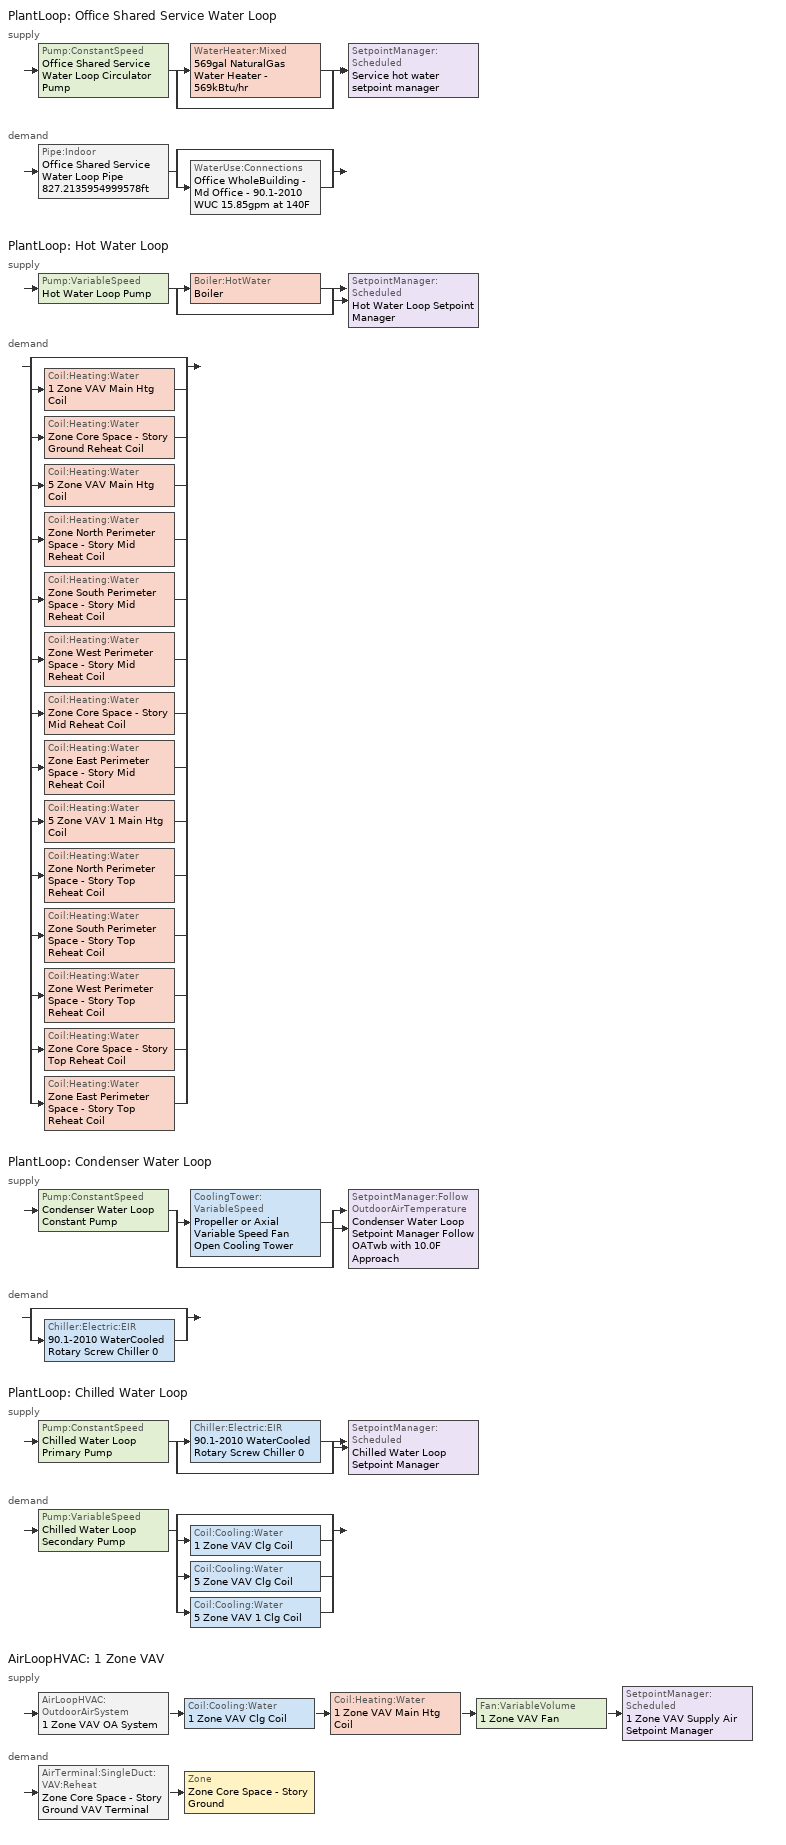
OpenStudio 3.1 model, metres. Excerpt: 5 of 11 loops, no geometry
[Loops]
PlantLoop 'Office Shared Service Water Loop'
 supply: Pump:ConstantSpeed 'Office Shared Service Water Loop Circulator Pump' > split
  | WaterHeater:Mixed '569gal NaturalGas Water Heater - 569kBtu/hr'
  | bypass
  join > SetpointManager:Scheduled 'Service hot water setpoint manager'
 demand: Pipe:Indoor 'Office Shared Service Water Loop Pipe 827.2135954999578ft' > split
  | bypass
  | WaterUse:Connections 'Office WholeBuilding - Md Office - 90.1-2010 WUC 15.85gpm at 140F'
PlantLoop 'Hot Water Loop'
 supply: Pump:VariableSpeed 'Hot Water Loop Pump' > split
  | Boiler:HotWater 'Boiler'
  | bypass
  join > SetpointManager:Scheduled 'Hot Water Loop Setpoint Manager'
 demand: split
  | bypass
  | Coil:Heating:Water '1 Zone VAV Main Htg Coil'
  | Coil:Heating:Water 'Zone Core Space - Story Ground Reheat Coil'
  | Coil:Heating:Water '5 Zone VAV Main Htg Coil'
  | Coil:Heating:Water 'Zone North Perimeter Space - Story Mid Reheat Coil'
  | Coil:Heating:Water 'Zone South Perimeter Space - Story Mid Reheat Coil'
  | Coil:Heating:Water 'Zone West Perimeter Space - Story Mid Reheat Coil'
  | Coil:Heating:Water 'Zone Core Space - Story Mid Reheat Coil'
  | Coil:Heating:Water 'Zone East Perimeter Space - Story Mid Reheat Coil'
  | Coil:Heating:Water '5 Zone VAV 1 Main Htg Coil'
  | Coil:Heating:Water 'Zone North Perimeter Space - Story Top Reheat Coil'
  | Coil:Heating:Water 'Zone South Perimeter Space - Story Top Reheat Coil'
  | Coil:Heating:Water 'Zone West Perimeter Space - Story Top Reheat Coil'
  | Coil:Heating:Water 'Zone Core Space - Story Top Reheat Coil'
  | Coil:Heating:Water 'Zone East Perimeter Space - Story Top Reheat Coil'
PlantLoop 'Condenser Water Loop'
 supply: Pump:ConstantSpeed 'Condenser Water Loop Constant Pump' > split
  | CoolingTower:VariableSpeed 'Propeller or Axial Variable Speed Fan Open Cooling Tower'
  | bypass
  join > SetpointManager:FollowOutdoorAirTemperature 'Condenser Water Loop Setpoint Manager Follow OATwb with 10.0F Approach'
 demand: split
  | bypass
  | Chiller:Electric:EIR '90.1-2010 WaterCooled  Rotary Screw Chiller 0'
PlantLoop 'Chilled Water Loop'
 supply: Pump:ConstantSpeed 'Chilled Water Loop Primary Pump' > split
  | Chiller:Electric:EIR '90.1-2010 WaterCooled  Rotary Screw Chiller 0'
  | bypass
  join > SetpointManager:Scheduled 'Chilled Water Loop Setpoint Manager'
 demand: Pump:VariableSpeed 'Chilled Water Loop Secondary Pump' > split
  | bypass
  | Coil:Cooling:Water '1 Zone VAV Clg Coil'
  | Coil:Cooling:Water '5 Zone VAV Clg Coil'
  | Coil:Cooling:Water '5 Zone VAV 1 Clg Coil'
AirLoopHVAC '1 Zone VAV'
 supply: AirLoopHVAC:OutdoorAirSystem '1 Zone VAV OA System' > Coil:Cooling:Water '1 Zone VAV Clg Coil' > Coil:Heating:Water '1 Zone VAV Main Htg Coil' > Fan:VariableVolume '1 Zone VAV Fan' > SetpointManager:Scheduled '1 Zone VAV Supply Air Setpoint Manager'
 demand: AirTerminal:SingleDuct:VAV:Reheat 'Zone Core Space - Story Ground VAV Terminal' > Zone 'Zone Core Space - Story Ground'
[Construction]
Copper pipe 0.75in type L with 0.5in fiberglass batt: Fiberglass batt 0.5in, Copper pipe 0.75in type L
[Material] Roughness=Smooth; Thermal Absorptance=0.9; Solar Absorptance=0.7; Visible Absorptance=0.7
Name | Thickness {m} | Conductivity {W/m-K} | Density {kg/m3} | Specific Heat {J/kg-K}
Copper pipe 0.75in type L | 0.001143 | 386 | 8906.27 | 385.1856
Fiberglass batt 0.5in | 0.0127 | 0.0663448 | 11.2129 | 837.36
[Sizing:Zone]
Zone Core Space - Story Ground: Zone Cooling Design Supply Air Temperature Input Method=SupplyAirTemperature; Zone Cooling Design Supply Air Temperature {C}=12.7778; Zone Cooling Design Supply Air Temperature Difference {deltaC}=11.11; Zone Heating Design Supply Air Temperature Input Method=SupplyAirTemperature; Zone Heating Design Supply Air Temperature {C}=40; Zone Heating Design Supply Air Temperature Difference {deltaC}=11.11; Zone Cooling Design Supply Air Humidity Ratio {kg-H2O/kg-air}=0.0085; Zone Heating Design Supply Air Humidity Ratio {kg-H2O/kg-air}=0.008; Cooling Design Air Flow Method=DesignDayWithLimit; Heating Design Air Flow Method=DesignDay; Account for Dedicated Outdoor Air System=No; Dedicated Outdoor Air System Control Strategy=NeutralSupplyAir; Dedicated Outdoor Air Low Setpoint Temperature for Design {C}=autosize; Dedicated Outdoor Air High Setpoint Temperature for Design {C}=autosize
[Zone equipment]
Zone Core Space - Story Ground: Zone Core Space - Story Ground VAV Terminal
[WaterUse:Connections]
Office WholeBuilding - Md Office - 90.1-2010 WUC 15.85gpm at 140F: Water Use Equipment Name 1=Office WholeBuilding - Md Office - 90.1-2010 Service Water Use 15.85gpm at 140F
[WaterUse:Equipment:Definition]
Office WholeBuilding - Md Office - 90.1-2010 Service Water Use Def 15.85gpm: Peak Flow Rate {m3/s}=0.000999975; Target Temperature Schedule=Mixed Water At Faucet Temp - 140F; Sensible Fraction Schedule=Fraction Sensible - 0.2; Latent Fraction Schedule=Fraction Latent - 0.05
[WaterUse:Equipment]
Office WholeBuilding - Md Office - 90.1-2010 Service Water Use 15.85gpm at 140F: Water Use Equipment Definition=Office WholeBuilding - Md Office - 90.1-2010 Service Water Use Def 15.85gpm; Flow Rate Fraction Schedule=OfficeMedium BLDG_SWH_SCH
[PlantLoop] Glycol Concentration=0; Plant Loop Volume {m3}=Autocalculate; Load Distribution Scheme=Optimal
Name | Maximum Loop Temperature {C} | Minimum Loop Temperature {C} | Fluid Type | Common Pipe Simulation
Office Shared Service Water Loop | 60 | 10
Hot Water Loop |  | 10 | Water
Condenser Water Loop | 80 | 5
Chilled Water Loop | 40 | 1 |  | CommonPipe
[Sizing:Plant]
Name | Loop Type | Design Loop Exit Temperature {C} | Loop Design Temperature Difference {deltaC} | Sizing Option | Zone Timesteps in Averaging Window | Coincident Sizing Factor Mode
Office Shared Service Water Loop | Heating | 60 | 5 | NonCoincident | 1 | None
Hot Water Loop | Heating | 82.2222 | 11.1111 | NonCoincident | 1 | None
Condenser Water Loop | Condenser | 29.4444 | 5.55556 | Coincident | 6 | GlobalCoolingSizingFactor
Chilled Water Loop | Cooling | 6.66667 | 5.61111 | NonCoincident | 1 | None
[SetpointManager:Scheduled] Control Variable=Temperature
Name | Schedule | Setpoint Node or NodeList
Service hot water setpoint manager | Service Water Loop Temp - 140F | Office Shared Service Water Loop Supply Outlet Node
Hot Water Loop Setpoint Manager | Hot Water Loop Temp - 180F | Hot Water Loop Supply Outlet Node
Chilled Water Loop Setpoint Manager | Chilled Water Loop Temp - 44F | Chilled Water Loop Supply Outlet Node
1 Zone VAV Supply Air Setpoint Manager | Supply Air Temp - 55.0F | 1 Zone VAV Supply Outlet Node
[Pump:ConstantSpeed] Rated Flow Rate {m3/s}=autosize; Rated Power Consumption {W}=autosize; Fraction of Motor Inefficiencies to Fluid Stream=0; Pump Control Type=Intermittent; Design Power Sizing Method=PowerPerFlowPerPressure; Design Electric Power per Unit Flow Rate {W/(m3/s)}=348701.1; Design Shaft Power per Unit Flow Rate per Unit Head {W-s/m3-Pa}=1.28205
Name | Rated Pump Head {Pa} | Motor Efficiency
Office Shared Service Water Loop Circulator Pump | 29890.7 | 0.3
Condenser Water Loop Constant Pump | 148557 | 0.9
Chilled Water Loop Primary Pump | 44836 | 0.9
[WaterHeater:Mixed]
569gal NaturalGas Water Heater - 569kBtu/hr: Tank Volume {m3}=2.15455; Setpoint Temperature Schedule=Service Water Loop Temp - 140F; Deadband Temperature Difference {deltaC}=2; Maximum Temperature Limit {C}=60; Heater Control Type=Cycle; Heater Maximum Capacity {W}=166808; Heater Fuel Type=NaturalGas; Heater Thermal Efficiency=0.78; Off Cycle Parasitic Fuel Consumption Rate {W}=0; Off Cycle Parasitic Fuel Type=NaturalGas; Off Cycle Parasitic Heat Fraction to Tank=0.8; On Cycle Parasitic Fuel Consumption Rate {W}=0; On Cycle Parasitic Fuel Type=NaturalGas; Ambient Temperature Indicator=Schedule; Ambient Temperature Schedule=Water Heater Ambient Temp Schedule - 71.6f; Off Cycle Loss Coefficient to Ambient Temperature {W/K}=6; On Cycle Loss Coefficient to Ambient Temperature {W/K}=6; Use Side Effectiveness=1; Source Side Effectiveness=1; Use Side Design Flow Rate {m3/s}=autosize; Source Side Design Flow Rate {m3/s}=autosize; Indirect Water Heating Recovery Time {hr}=1.5; Source Side Flow Control Mode=IndirectHeatPrimarySetpoint
[Pipe:Indoor]
Office Shared Service Water Loop Pipe 827.2135954999578ft: Construction=Copper pipe 0.75in type L with 0.5in fiberglass batt; Environment Type=Schedule; Ambient Temperature Schedule=Office Shared Service Water Loop Piping Air Temp - 70F; Ambient Air Velocity Schedule=Office Shared Service Water Loop Piping Air Velocity - 0.67mph; Pipe Inside Diameter {m}=0.019939; Pipe Length {m}=252.135
[Pump:VariableSpeed] Motor Efficiency=0.9; Pump Control Type=Intermittent; Skin Loss Radiative Fraction=0.5; Design Power Sizing Method=PowerPerFlowPerPressure; Design Electric Power per Unit Flow Rate {W/(m3/s)}=348701.1; Design Shaft Power per Unit Flow Rate per Unit Head {W-s/m3-Pa}=1.28205; Design Minimum Flow Rate Fraction=0
Name | Rated Pump Head {Pa} | Fraction of Motor Inefficiencies to Fluid Stream | Coefficient 1 of the Part Load Performance Curve | Coefficient 2 of the Part Load Performance Curve | Coefficient 3 of the Part Load Performance Curve | Coefficient 4 of the Part Load Performance Curve
Hot Water Loop Pump | 179344
Chilled Water Loop Secondary Pump | 134508 | 0 | 0 | 0.0205 | 0.4101 | 0.5753
[Boiler:HotWater]
Boiler: Fuel Type=NaturalGas; Nominal Thermal Efficiency=0.78; Efficiency Curve Temperature Evaluation Variable=LeavingBoiler; Minimum Part Load Ratio=0; Maximum Part Load Ratio=1.2; Optimum Part Load Ratio=1; Water Outlet Upper Temperature Limit {C}=95; Boiler Flow Mode=LeavingSetpointModulated; Parasitic Electric Load {W}=0; Sizing Factor=1
[SetpointManager:FollowOutdoorAirTemperature]
Condenser Water Loop Setpoint Manager Follow OATwb with 10.0F Approach: Control Variable=Temperature; Reference Temperature Type=OutdoorAirWetBulb; Offset Temperature Difference {deltaC}=5.55556; Maximum Setpoint Temperature {C}=28.0556; Minimum Setpoint Temperature {C}=21.1111; Setpoint Node or NodeList=Condenser Water Loop Supply Outlet Node
[CoolingTower:VariableSpeed]
Propeller or Axial Variable Speed Fan Open Cooling Tower: Model Type=CoolToolsCrossFlow; Design Inlet Air Wet-Bulb Temperature {C}=22.5; Design Approach Temperature {deltaC}=5.55556; Design Range Temperature {deltaC}=5.55556; Design Water Flow Rate {m3/s}=autosize; Design Air Flow Rate {m3/s}=autosize; Design Fan Power {W}=autosize; Fan Power Ratio Function of Air Flow Rate Ratio Curve=VSD-TWR-FAN-FPLR; Minimum Air Flow Rate Ratio=0.2; Fraction of Tower Capacity in Free Convection Regime=0.125; Basin Heater Capacity {W/K}=0; Basin Heater Setpoint Temperature {C}=2; Evaporation Loss Mode=SaturatedExit; Evaporation Loss Factor {percent/K}=0.2; Drift Loss Percent {percent}=0.008; Blowdown Calculation Mode=ConcentrationRatio; Blowdown Concentration Ratio=3; Number of Cells=1; Sizing Factor=1
[Chiller:Electric:EIR]
90.1-2010 WaterCooled  Rotary Screw Chiller 0: Reference Capacity {W}=Autosize; Reference COP {W/W}=5.5; Reference Leaving Chilled Water Temperature {C}=6.66667; Reference Entering Condenser Fluid Temperature {C}=35; Reference Chilled Water Flow Rate {m3/s}=Autosize; Cooling Capacity Function of Temperature Curve=Curve Biquadratic 1; Electric Input to Cooling Output Ratio Function of Temperature Curve=Curve Biquadratic 2; Electric Input to Cooling Output Ratio Function of Part Load Ratio Curve=Curve Quadratic 1; Minimum Part Load Ratio=0.15; Maximum Part Load Ratio=1; Optimum Part Load Ratio=1; Minimum Unloading Ratio=0.25; Condenser Type=WaterCooled; Leaving Chilled Water Lower Temperature Limit {C}=2.22222; Chiller Flow Mode=ConstantFlow; Design Heat Recovery Water Flow Rate {m3/s}=Autosize; Sizing Factor=1; Basin Heater Capacity {W/K}=0; Basin Heater Setpoint Temperature {C}=10; Condenser Heat Recovery Relative Capacity Fraction=1
[AirLoopHVAC]
1 Zone VAV: Availability Schedule=Always On Discrete; Design Supply Air Flow Rate {m3/s}=autosize; Design Return Air Flow Fraction of Supply Air Flow=1
[Sizing:System]
1 Zone VAV: Type of Load to Size On=Sensible; Design Outdoor Air Flow Rate {m3/s}=Autosize; Central Heating Maximum System Air Flow Ratio=0.3; Preheat Design Temperature {C}=7.22222; Preheat Design Humidity Ratio {kg-H2O/kg-Air}=0.008; Precool Design Temperature {C}=12.7778; Precool Design Humidity Ratio {kg-H2O/kg-Air}=0.008; Central Cooling Design Supply Air Temperature {C}=12.7778; Central Heating Design Supply Air Temperature {C}=12.7778; Sizing Option=Coincident; 100% Outdoor Air in Cooling=No; 100% Outdoor Air in Heating=No; Central Cooling Design Supply Air Humidity Ratio {kg-H2O/kg-Air}=0.0085; Central Heating Design Supply Air Humidity Ratio {kg-H2O/kg-Air}=0.008; Cooling Design Air Flow Method=DesignDay; Cooling Design Air Flow Rate {m3/s}=0; Heating Design Air Flow Method=DesignDay; Heating Design Air Flow Rate {m3/s}=0; System Outdoor Air Method=ZoneSum; Zone Maximum Outdoor Air Fraction=1; Cooling Supply Air Flow Rate Per Floor Area {m3/s-m2}=0.00996765; Cooling Fraction of Autosized Cooling Supply Air Flow Rate=1; Cooling Supply Air Flow Rate Per Unit Cooling Capacity {m3/s-W}=3.94755e-05; Heating Supply Air Flow Rate Per Floor Area {m3/s-m2}=0.00996765; Heating Fraction of Autosized Heating Supply Air Flow Rate=1; Heating Fraction of Autosized Cooling Supply Air Flow Rate=1; Heating Supply Air Flow Rate Per Unit Heating Capacity {m3/s-W}=3.15882e-05; Cooling Design Capacity Method=CoolingDesignCapacity; Cooling Design Capacity {W}=autosize; Cooling Design Capacity Per Floor Area {W/m2}=234.7; Fraction of Autosized Cooling Design Capacity=1; Heating Design Capacity Method=HeatingDesignCapacity; Heating Design Capacity {W}=autosize; Heating Design Capacity Per Floor Area {W/m2}=157; Fraction of Autosized Heating Design Capacity=1; Central Cooling Capacity Control Method=OnOff
[Fan:VariableVolume]
1 Zone VAV Fan: Availability Schedule=Always On Discrete; Fan Total Efficiency=0.62; Pressure Rise {Pa}=996.356; Maximum Flow Rate {m3/s}=Autosize; Fan Power Minimum Flow Rate Input Method=Fraction; Fan Power Minimum Flow Fraction=0.25; Fan Power Minimum Air Flow Rate {m3/s}=0; Motor Efficiency=0.9; Motor In Airstream Fraction=1; Fan Power Coefficient 1=0.0407599; Fan Power Coefficient 2=0.088045; Fan Power Coefficient 3=-0.0729261; Fan Power Coefficient 4=0.94374; Fan Power Coefficient 5=0
[Coil:Heating:Water] Availability Schedule=Always On Discrete; Rated Inlet Water Temperature {C}=82.2222; Rated Outlet Water Temperature {C}=71.1111
Name | Rated Inlet Air Temperature {C} | Rated Outlet Air Temperature {C}
1 Zone VAV Main Htg Coil; 5 Zone VAV Main Htg Coil; 5 Zone VAV 1 Main Htg Coil | 7.22222 | 12.7778
Zone Core Space - Story Ground Reheat Coil; Zone North Perimeter Space - Story Mid Reheat Coil; Zone South Perimeter Space - Story Mid Reheat Coil; Zone West Perimeter Space - Story Mid Reheat Coil; Zone Core Space - Story Mid Reheat Coil; Zone East Perimeter Space - Story Mid Reheat Coil; Zone North Perimeter Space - Story Top Reheat Coil; Zone South Perimeter Space - Story Top Reheat Coil; Zone West Perimeter Space - Story Top Reheat Coil; Zone Core Space - Story Top Reheat Coil; Zone East Perimeter Space - Story Top Reheat Coil | 12.7778 | 40
[Controller:WaterCoil] Minimum Actuated Flow {m3/s}=0
Name | Water Coil | Action | Controller Convergence Tolerance {deltaC}
1 Zone VAV Main Htg Coil Controller | 1 Zone VAV Main Htg Coil | Normal | 0.1
1 Zone VAV Clg Coil Controller | 1 Zone VAV Clg Coil | Reverse
Zone Core Space - Story Ground Reheat Coil Controller | Zone Core Space - Story Ground Reheat Coil | Normal | 0.1
5 Zone VAV Main Htg Coil Controller | 5 Zone VAV Main Htg Coil | Normal | 0.1
5 Zone VAV Clg Coil Controller | 5 Zone VAV Clg Coil | Reverse
Zone North Perimeter Space - Story Mid Reheat Coil Controller | Zone North Perimeter Space - Story Mid Reheat Coil | Normal | 0.1
Zone South Perimeter Space - Story Mid Reheat Coil Controller | Zone South Perimeter Space - Story Mid Reheat Coil | Normal | 0.1
Zone West Perimeter Space - Story Mid Reheat Coil Controller | Zone West Perimeter Space - Story Mid Reheat Coil | Normal | 0.1
Zone Core Space - Story Mid Reheat Coil Controller | Zone Core Space - Story Mid Reheat Coil | Normal | 0.1
Zone East Perimeter Space - Story Mid Reheat Coil Controller | Zone East Perimeter Space - Story Mid Reheat Coil | Normal | 0.1
5 Zone VAV 1 Main Htg Coil Controller | 5 Zone VAV 1 Main Htg Coil | Normal | 0.1
5 Zone VAV 1 Clg Coil Controller | 5 Zone VAV 1 Clg Coil | Reverse
Zone North Perimeter Space - Story Top Reheat Coil Controller | Zone North Perimeter Space - Story Top Reheat Coil | Normal | 0.1
Zone South Perimeter Space - Story Top Reheat Coil Controller | Zone South Perimeter Space - Story Top Reheat Coil | Normal | 0.1
Zone West Perimeter Space - Story Top Reheat Coil Controller | Zone West Perimeter Space - Story Top Reheat Coil | Normal | 0.1
Zone Core Space - Story Top Reheat Coil Controller | Zone Core Space - Story Top Reheat Coil | Normal | 0.1
Zone East Perimeter Space - Story Top Reheat Coil Controller | Zone East Perimeter Space - Story Top Reheat Coil | Normal | 0.1
[Coil:Cooling:Water] Availability Schedule=Always On Discrete; Design Inlet Water Temperature {C}=Autosize; Heat Exchanger Configuration=CrossFlow
1 Zone VAV Clg Coil; 5 Zone VAV Clg Coil; 5 Zone VAV 1 Clg Coil
[Controller:OutdoorAir]
1 Zone VAV OA Controller: Minimum Outdoor Air Flow Rate {m3/s}=autosize; Maximum Outdoor Air Flow Rate {m3/s}=Autosize; Economizer Control Type=NoEconomizer; Economizer Control Action Type=ModulateFlow; Economizer Maximum Limit Dry-Bulb Temperature {C}=28; Economizer Maximum Limit Enthalpy {J/kg}=64000; Lockout Type=NoLockout; Minimum Limit Type=FixedMinimum; Controller Mechanical Ventilation=1 Zone VAV Vent Controller; High Humidity Control=No; Heat Recovery Bypass Control Type=BypassWhenWithinEconomizerLimits
[Controller:MechanicalVentilation]
1 Zone VAV Vent Controller: Availability Schedule=Always On Discrete; System Outdoor Air Method=ZoneSum
[AirLoopHVAC:OutdoorAirSystem]
1 Zone VAV OA System: Controller=1 Zone VAV OA Controller
[AvailabilityManager:NightCycle] Applicability Schedule=Always On Discrete; Control Type=CycleOnAny; Thermostat Tolerance {deltaC}=1; Cycling Run Time {s}=1800
Availability Manager Night Cycle 1; Availability Manager Night Cycle 2; Availability Manager Night Cycle 3; Availability Manager Night Cycle 4; Availability Manager Night Cycle 5; Availability Manager Night Cycle 6; Availability Manager Night Cycle 7
[AirTerminal:SingleDuct:VAV:Reheat]
Zone Core Space - Story Ground VAV Terminal: Availability Schedule=Always On Discrete; Maximum Air Flow Rate {m3/s}=AutoSize; Zone Minimum Air Flow Input Method=Constant; Constant Minimum Air Flow Fraction=0.2; Fixed Minimum Air Flow Rate {m3/s}=0; Reheat Coil=Zone Core Space - Story Ground Reheat Coil; Maximum Hot Water or Steam Flow Rate {m3/s}=AutoSize; Minimum Hot Water or Steam Flow Rate {m3/s}=0; Convergence Tolerance=0.001; Damper Heating Action=ReverseWithLimits; Maximum Flow per Zone Floor Area During Reheat {m3/s-m2}=AutoSize; Maximum Flow Fraction During Reheat=0.5; Maximum Reheat Air Temperature {C}=40; Control For Outdoor Air=No
[Schedule:Ruleset]
OfficeMedium BLDG_SWH_SCH: Default Day Schedule=OfficeMedium BLDG_SWH_SCH Default; Summer Design Day Schedule=OfficeMedium BLDG_SWH_SCH Summer Design Day; Winter Design Day Schedule=OfficeMedium BLDG_SWH_SCH Winter Design Day
Fraction Sensible - 0.2: Default Day Schedule=Fraction Sensible - 0.2 Default
Fraction Latent - 0.05: Default Day Schedule=Fraction Latent - 0.05 Default
Mixed Water At Faucet Temp - 140F: Default Day Schedule=Mixed Water At Faucet Temp - 140F Default
Service Water Loop Temp - 140F: Default Day Schedule=Service Water Loop Temp - 140F Default
Water Heater Ambient Temp Schedule - 71.6f: Default Day Schedule=Water Heater Ambient Temp Schedule - 71.6f Default
Office Shared Service Water Loop Piping Air Temp - 70F: Default Day Schedule=Office Shared Service Water Loop Piping Air Temp - 70F Default
Office Shared Service Water Loop Piping Air Velocity - 0.67mph: Default Day Schedule=Office Shared Service Water Loop Piping Air Velocity - 0.67mph Default
Hot Water Loop Temp - 180F: Default Day Schedule=Hot Water Loop Temp - 180F Default
Chilled Water Loop Temp - 44F: Default Day Schedule=Chilled Water Loop Temp - 44F Default
Supply Air Temp - 55.0F: Default Day Schedule=Supply Air Temp - 55.0F Default
[Schedule:Day]
OfficeMedium BLDG_SWH_SCH Default: 6, 0, 0, 11, 0, 0.04, 13, 0, 0.06, 14, 0, 0.09, 15, 0, 0.06, 18, 0, 0.04, 24, 0, 0
OfficeMedium BLDG_SWH_SCH Summer Design Day; OfficeMedium BLDG_SWH_SCH SmrDsn|Wkdy Day: 6, 0, 0, 7, 0, 0.07, 8, 0, 0.19, 9, 0, 0.35, 10, 0, 0.38, 11, 0, 0.39, 12, 0, 0.47, 13, 0, 0.57, 14, 0, 0.54, 15, 0, 0.34, 16, 0, 0.33, 17, 0, 0.44, 18, 0, 0.26, 19, 0, 0.21, 20, 0, 0.15, 21, 0, 0.17, 22, 0, 0.08, 24, 0, 0.05
OfficeMedium BLDG_SWH_SCH Winter Design Day; OfficeMedium BLDG_SWH_SCH WntrDsn|Sat Day: 6, 0, 0, 7, 0, 0.07, 8, 0, 0.11, 9, 0, 0.15, 10, 0, 0.21, 11, 0, 0.19, 12, 0, 0.23, 13, 0, 0.2, 14, 0, 0.19, 15, 0, 0.15, 16, 0, 0.13, 17, 0, 0.14, 19, 0, 0.07, 24, 0, 0
Fraction Sensible - 0.2 Default: 24, 0, 0.2
Fraction Latent - 0.05 Default: 24, 0, 0.05
Mixed Water At Faucet Temp - 140F Default; Service Water Loop Temp - 140F Default: 24, 0, 60
Water Heater Ambient Temp Schedule - 71.6f Default: 24, 0, 22
Office Shared Service Water Loop Piping Air Temp - 70F Default: 24, 0, 21.1111
Office Shared Service Water Loop Piping Air Velocity - 0.67mph Default: 24, 0, 0.3
Hot Water Loop Temp - 180F Default: 24, 0, 82.2222
Chilled Water Loop Temp - 44F Default: 24, 0, 6.66667
Supply Air Temp - 55.0F Default: 24, 0, 12.7778
[Schedule:Rule] Schedule Ruleset=OfficeMedium BLDG_SWH_SCH; Date Specification Type=DateRange; Start Month=1; Start Day=1; End Month=12; End Day=31
Name | Rule Order | Day Schedule | Apply Monday | Apply Tuesday | Apply Wednesday | Apply Thursday | Apply Friday | Apply Saturday
Schedule Rule 12 | 1 | OfficeMedium BLDG_SWH_SCH SmrDsn|Wkdy Day | Yes | Yes | Yes | Yes | Yes
Schedule Rule 13 | 0 | OfficeMedium BLDG_SWH_SCH WntrDsn|Sat Day |  |  |  |  |  | Yes
[Schedule:Constant]
Always On Discrete: Value=1
[Curve:Cubic]
VSD-TWR-FAN-FPLR: Coefficient1 Constant=0.331629; Coefficient2 x=-0.885676; Coefficient3 x**2=0.605565; Coefficient4 x**3=0.948482; Minimum Value of x=0; Maximum Value of x=1
[Curve:Biquadratic] Minimum Value of x=5; Maximum Value of x=10; Minimum Value of y=24; Maximum Value of y=35
Name | Coefficient1 Constant | Coefficient2 x | Coefficient3 x**2 | Coefficient4 y | Coefficient5 y**2 | Coefficient6 x*y
Curve Biquadratic 1 | 1.02152 | 0.0370359 | 0.000233248 | -0.00389405 | -6.52536e-05 | -0.000268045
Curve Biquadratic 2 | 0.701769 | -0.00452016 | 0.00053311 | -0.00549821 | 0.000544579 | -0.000729032
[Curve:Quadratic]
Curve Quadratic 1: Coefficient1 Constant=0.0636912; Coefficient2 x=0.584888; Coefficient3 x**2=0.352803; Minimum Value of x=0; Maximum Value of x=1
